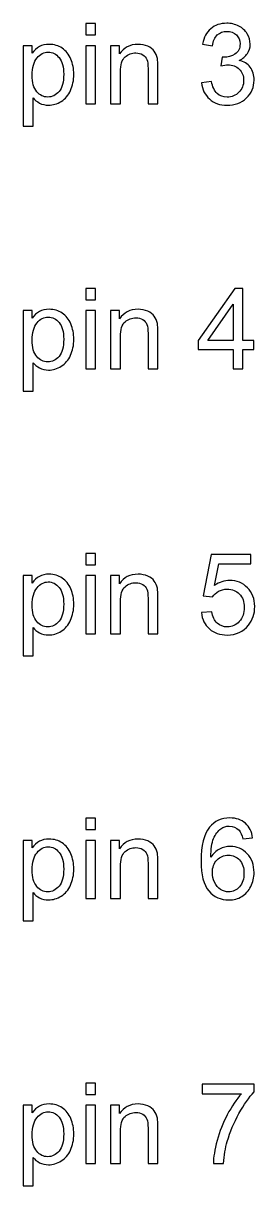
# Model space of a CAD drawing. Header units: centimetres. Extents: x -25.6 to 4.4, y -24.6 to -4.5.
# Drawn here: x -11.696 to -11.26, y -9.197 to -7.003 of the extents above; entities that cross this region are included whole.
import ezdxf

# ---------------------------------------------------------------- set-up
doc = ezdxf.new("R2010")
doc.units = ezdxf.units.CM
doc.header["$MEASUREMENT"] = 0
doc.layers.add('Layer 1', color=7, linetype='Continuous')

msp = doc.modelspace()

# ---------------------------------------------------------------- linework, layer by layer
at = {"layer": 'Layer 1', "color": 250}
for points, knots in [([(-11.57831, -7.02495), (-11.57831, -7.02495), (-11.57831, -7.00354), (-11.57831, -7.00354), (-11.57831, -7.00354), (-11.57831, -7.00354), (-11.55968, -7.00354), (-11.55968, -7.00354), (-11.55968, -7.00354), (-11.55968, -7.00354), (-11.55968, -7.02495), (-11.55968, -7.02495), (-11.55968, -7.02495), (-11.55968, -7.02495), (-11.57831, -7.02495), (-11.57831, -7.02495)], [0, 0, 0, 0, 0.25, 0.25, 0.25, 0.25, 0.5, 0.5, 0.5, 0.5, 0.75, 0.75, 0.75, 0.75, 1, 1, 1, 1]), ([(-11.3599, -7.11505), (-11.3599, -7.11505), (-11.34131, -7.11258), (-11.34131, -7.11258), (-11.34131, -7.11258), (-11.33916, -7.12313), (-11.33552, -7.13072), (-11.33041, -7.13537), (-11.33041, -7.13537), (-11.32526, -7.14003), (-11.31901, -7.14236), (-11.31164, -7.14236), (-11.31164, -7.14236), (-11.30289, -7.14236), (-11.29548, -7.13933), (-11.28945, -7.13326), (-11.28945, -7.13326), (-11.28345, -7.12719), (-11.28042, -7.11968), (-11.28042, -7.11072), (-11.28042, -7.11072), (-11.28042, -7.10218), (-11.2832, -7.09512), (-11.28878, -7.08958), (-11.28878, -7.08958), (-11.29439, -7.08404), (-11.30148, -7.08126), (-11.31009, -7.08126), (-11.31009, -7.08126), (-11.31361, -7.08126), (-11.31799, -7.08196), (-11.32321, -7.08334), (-11.32321, -7.08334), (-11.32321, -7.08334), (-11.32113, -7.06701), (-11.32113, -7.06701), (-11.32113, -7.06701), (-11.31989, -7.06715), (-11.31891, -7.06722), (-11.31813, -7.06722), (-11.31813, -7.06722), (-11.31023, -7.06722), (-11.3031, -7.06514), (-11.29675, -7.06101), (-11.29675, -7.06101), (-11.2904, -7.05688), (-11.28723, -7.0505), (-11.28723, -7.04189), (-11.28723, -7.04189), (-11.28723, -7.03508), (-11.28955, -7.0294), (-11.29418, -7.02495), (-11.29418, -7.02495), (-11.2988, -7.02047), (-11.30476, -7.01822), (-11.31206, -7.01822), (-11.31206, -7.01822), (-11.31929, -7.01822), (-11.32533, -7.02051), (-11.33012, -7.02502), (-11.33012, -7.02502), (-11.33496, -7.02957), (-11.33806, -7.03642), (-11.33944, -7.04552), (-11.33944, -7.04552), (-11.33944, -7.04552), (-11.35803, -7.0422), (-11.35803, -7.0422), (-11.35803, -7.0422), (-11.35577, -7.02972), (-11.35059, -7.02005), (-11.34254, -7.01321), (-11.34254, -7.01321), (-11.33446, -7.00636), (-11.32445, -7.0029), (-11.31245, -7.0029), (-11.31245, -7.0029), (-11.3042, -7.0029), (-11.29658, -7.0047), (-11.28963, -7.00823), (-11.28963, -7.00823), (-11.28268, -7.01179), (-11.27735, -7.01663), (-11.27364, -7.02277), (-11.27364, -7.02277), (-11.26998, -7.0289), (-11.26811, -7.0354), (-11.26811, -7.04231), (-11.26811, -7.04231), (-11.26811, -7.04884), (-11.26987, -7.0548), (-11.2734, -7.0602), (-11.2734, -7.0602), (-11.27693, -7.06556), (-11.28211, -7.06983), (-11.28899, -7.073), (-11.28899, -7.073), (-11.28003, -7.07505), (-11.27308, -7.07935), (-11.26811, -7.08588), (-11.26811, -7.08588), (-11.26317, -7.09237), (-11.2607, -7.10052), (-11.2607, -7.11029), (-11.2607, -7.11029), (-11.2607, -7.12352), (-11.2655, -7.13474), (-11.27516, -7.14395), (-11.27516, -7.14395), (-11.28479, -7.15315), (-11.297, -7.15774), (-11.31174, -7.15774), (-11.31174, -7.15774), (-11.32504, -7.15774), (-11.33609, -7.15379), (-11.34487, -7.14585), (-11.34487, -7.14585), (-11.35366, -7.13795), (-11.35867, -7.12768), (-11.3599, -7.11505)], [0, 0, 0, 0, 0.0333333, 0.0333333, 0.0333333, 0.0333333, 0.0666667, 0.0666667, 0.0666667, 0.0666667, 0.1, 0.1, 0.1, 0.1, 0.1333333, 0.1333333, 0.1333333, 0.1333333, 0.1666667, 0.1666667, 0.1666667, 0.1666667, 0.2, 0.2, 0.2, 0.2, 0.2333333, 0.2333333, 0.2333333, 0.2333333, 0.2666667, 0.2666667, 0.2666667, 0.2666667, 0.3, 0.3, 0.3, 0.3, 0.3333333, 0.3333333, 0.3333333, 0.3333333, 0.3666667, 0.3666667, 0.3666667, 0.3666667, 0.4, 0.4, 0.4, 0.4, 0.4333333, 0.4333333, 0.4333333, 0.4333333, 0.4666667, 0.4666667, 0.4666667, 0.4666667, 0.5, 0.5, 0.5, 0.5, 0.5333333, 0.5333333, 0.5333333, 0.5333333, 0.5666667, 0.5666667, 0.5666667, 0.5666667, 0.6, 0.6, 0.6, 0.6, 0.6333333, 0.6333333, 0.6333333, 0.6333333, 0.6666667, 0.6666667, 0.6666667, 0.6666667, 0.7, 0.7, 0.7, 0.7, 0.7333333, 0.7333333, 0.7333333, 0.7333333, 0.7666667, 0.7666667, 0.7666667, 0.7666667, 0.8, 0.8, 0.8, 0.8, 0.8333333, 0.8333333, 0.8333333, 0.8333333, 0.8666667, 0.8666667, 0.8666667, 0.8666667, 0.9, 0.9, 0.9, 0.9, 0.9333333, 0.9333333, 0.9333333, 0.9333333, 0.9666667, 0.9666667, 0.9666667, 0.9666667, 1, 1, 1, 1]), ([(-11.6961, -7.19711), (-11.6961, -7.19711), (-11.6961, -7.04531), (-11.6961, -7.04531), (-11.6961, -7.04531), (-11.6961, -7.04531), (-11.67917, -7.04531), (-11.67917, -7.04531), (-11.67917, -7.04531), (-11.67917, -7.04531), (-11.67917, -7.05956), (-11.67917, -7.05956), (-11.67917, -7.05956), (-11.67518, -7.05399), (-11.67066, -7.04979), (-11.66562, -7.047), (-11.66562, -7.047), (-11.66061, -7.04422), (-11.65451, -7.0428), (-11.64735, -7.0428), (-11.64735, -7.0428), (-11.63796, -7.0428), (-11.62971, -7.04524), (-11.62254, -7.05004), (-11.62254, -7.05004), (-11.61535, -7.05487), (-11.60995, -7.06168), (-11.60632, -7.07046), (-11.60632, -7.07046), (-11.60265, -7.07925), (-11.60081, -7.08888), (-11.60081, -7.09936), (-11.60081, -7.09936), (-11.60081, -7.11057), (-11.60282, -7.1207), (-11.60688, -7.12969), (-11.60688, -7.12969), (-11.6109, -7.13869), (-11.61676, -7.14557), (-11.62445, -7.15037), (-11.62445, -7.15037), (-11.63214, -7.15513), (-11.64022, -7.15753), (-11.64869, -7.15753), (-11.64869, -7.15753), (-11.65489, -7.15753), (-11.66043, -7.15622), (-11.66537, -7.15361), (-11.66537, -7.15361), (-11.67031, -7.151), (-11.67433, -7.14769), (-11.67751, -7.1437), (-11.67751, -7.1437), (-11.67751, -7.1437), (-11.67751, -7.19711), (-11.67751, -7.19711), (-11.67751, -7.19711), (-11.67751, -7.19711), (-11.6961, -7.19711), (-11.6961, -7.19711)], [0, 0, 0, 0, 0.0666667, 0.0666667, 0.0666667, 0.0666667, 0.1333333, 0.1333333, 0.1333333, 0.1333333, 0.2, 0.2, 0.2, 0.2, 0.2666667, 0.2666667, 0.2666667, 0.2666667, 0.3333333, 0.3333333, 0.3333333, 0.3333333, 0.4, 0.4, 0.4, 0.4, 0.4666667, 0.4666667, 0.4666667, 0.4666667, 0.5333333, 0.5333333, 0.5333333, 0.5333333, 0.6, 0.6, 0.6, 0.6, 0.6666667, 0.6666667, 0.6666667, 0.6666667, 0.7333333, 0.7333333, 0.7333333, 0.7333333, 0.8, 0.8, 0.8, 0.8, 0.8666667, 0.8666667, 0.8666667, 0.8666667, 0.9333333, 0.9333333, 0.9333333, 0.9333333, 1, 1, 1, 1]), ([(-11.53135, -7.15506), (-11.53135, -7.15506), (-11.53135, -7.04531), (-11.53135, -7.04531), (-11.53135, -7.04531), (-11.53135, -7.04531), (-11.51463, -7.04531), (-11.51463, -7.04531), (-11.51463, -7.04531), (-11.51463, -7.04531), (-11.51463, -7.0609), (-11.51463, -7.0609), (-11.51463, -7.0609), (-11.50655, -7.04884), (-11.49491, -7.0428), (-11.4797, -7.0428), (-11.4797, -7.0428), (-11.47307, -7.0428), (-11.467, -7.044), (-11.46146, -7.04637), (-11.46146, -7.04637), (-11.45589, -7.04877), (-11.45176, -7.05187), (-11.44901, -7.05575), (-11.44901, -7.05575), (-11.44622, -7.0596), (-11.44432, -7.06418), (-11.44319, -7.06947), (-11.44319, -7.06947), (-11.44252, -7.07293), (-11.44217, -7.07896), (-11.44217, -7.08757), (-11.44217, -7.08757), (-11.44217, -7.08757), (-11.44217, -7.15506), (-11.44217, -7.15506), (-11.44217, -7.15506), (-11.44217, -7.15506), (-11.46079, -7.15506), (-11.46079, -7.15506), (-11.46079, -7.15506), (-11.46079, -7.15506), (-11.46079, -7.08828), (-11.46079, -7.08828), (-11.46079, -7.08828), (-11.46079, -7.08073), (-11.4615, -7.07505), (-11.46295, -7.07127), (-11.46295, -7.07127), (-11.46439, -7.06753), (-11.46697, -7.06454), (-11.47064, -7.06231), (-11.47064, -7.06231), (-11.47434, -7.06006), (-11.47864, -7.05893), (-11.48362, -7.05893), (-11.48362, -7.05893), (-11.49156, -7.05893), (-11.49836, -7.06147), (-11.50415, -7.06648), (-11.50415, -7.06648), (-11.5099, -7.07152), (-11.51276, -7.08105), (-11.51276, -7.09512), (-11.51276, -7.09512), (-11.51276, -7.09512), (-11.51276, -7.15506), (-11.51276, -7.15506), (-11.51276, -7.15506), (-11.51276, -7.15506), (-11.53135, -7.15506), (-11.53135, -7.15506)], [0, 0, 0, 0, 0.0555556, 0.0555556, 0.0555556, 0.0555556, 0.1111111, 0.1111111, 0.1111111, 0.1111111, 0.1666667, 0.1666667, 0.1666667, 0.1666667, 0.2222222, 0.2222222, 0.2222222, 0.2222222, 0.2777778, 0.2777778, 0.2777778, 0.2777778, 0.3333333, 0.3333333, 0.3333333, 0.3333333, 0.3888889, 0.3888889, 0.3888889, 0.3888889, 0.4444444, 0.4444444, 0.4444444, 0.4444444, 0.5, 0.5, 0.5, 0.5, 0.5555556, 0.5555556, 0.5555556, 0.5555556, 0.6111111, 0.6111111, 0.6111111, 0.6111111, 0.6666667, 0.6666667, 0.6666667, 0.6666667, 0.7222222, 0.7222222, 0.7222222, 0.7222222, 0.7777778, 0.7777778, 0.7777778, 0.7777778, 0.8333333, 0.8333333, 0.8333333, 0.8333333, 0.8888889, 0.8888889, 0.8888889, 0.8888889, 0.9444444, 0.9444444, 0.9444444, 0.9444444, 1, 1, 1, 1]), ([(-11.67927, -7.1008), (-11.67927, -7.11491), (-11.67641, -7.12536), (-11.6707, -7.13213), (-11.6707, -7.13213), (-11.66498, -7.13887), (-11.65803, -7.14225), (-11.64992, -7.14225), (-11.64992, -7.14225), (-11.64167, -7.14225), (-11.63457, -7.13876), (-11.62868, -7.13174), (-11.62868, -7.13174), (-11.62279, -7.12476), (-11.61983, -7.11393), (-11.61983, -7.09925), (-11.61983, -7.09925), (-11.61983, -7.08524), (-11.62272, -7.0748), (-11.62847, -7.06782), (-11.62847, -7.06782), (-11.63422, -7.06087), (-11.6411, -7.05737), (-11.64907, -7.05737), (-11.64907, -7.05737), (-11.65701, -7.05737), (-11.66403, -7.06108), (-11.67013, -7.06849), (-11.67013, -7.06849), (-11.67624, -7.0759), (-11.67927, -7.08669), (-11.67927, -7.1008)], [0, 0, 0, 0, 0.125, 0.125, 0.125, 0.125, 0.25, 0.25, 0.25, 0.25, 0.375, 0.375, 0.375, 0.375, 0.5, 0.5, 0.5, 0.5, 0.625, 0.625, 0.625, 0.625, 0.75, 0.75, 0.75, 0.75, 0.875, 0.875, 0.875, 0.875, 1, 1, 1, 1]), ([(-11.57831, -7.15506), (-11.57831, -7.15506), (-11.57831, -7.04531), (-11.57831, -7.04531), (-11.57831, -7.04531), (-11.57831, -7.04531), (-11.55968, -7.04531), (-11.55968, -7.04531), (-11.55968, -7.04531), (-11.55968, -7.04531), (-11.55968, -7.15506), (-11.55968, -7.15506), (-11.55968, -7.15506), (-11.55968, -7.15506), (-11.57831, -7.15506), (-11.57831, -7.15506)], [0, 0, 0, 0, 0.25, 0.25, 0.25, 0.25, 0.5, 0.5, 0.5, 0.5, 0.75, 0.75, 0.75, 0.75, 1, 1, 1, 1]), ([(-11.57831, -7.52495), (-11.57831, -7.52495), (-11.57831, -7.50354), (-11.57831, -7.50354), (-11.57831, -7.50354), (-11.57831, -7.50354), (-11.55968, -7.50354), (-11.55968, -7.50354), (-11.55968, -7.50354), (-11.55968, -7.50354), (-11.55968, -7.52495), (-11.55968, -7.52495), (-11.55968, -7.52495), (-11.55968, -7.52495), (-11.57831, -7.52495), (-11.57831, -7.52495)], [0, 0, 0, 0, 0.25, 0.25, 0.25, 0.25, 0.5, 0.5, 0.5, 0.5, 0.75, 0.75, 0.75, 0.75, 1, 1, 1, 1]), ([(-11.30039, -7.65506), (-11.30039, -7.65506), (-11.30039, -7.61879), (-11.30039, -7.61879), (-11.30039, -7.61879), (-11.30039, -7.61879), (-11.36611, -7.61879), (-11.36611, -7.61879), (-11.36611, -7.61879), (-11.36611, -7.61879), (-11.36611, -7.60172), (-11.36611, -7.60172), (-11.36611, -7.60172), (-11.36611, -7.60172), (-11.29696, -7.50354), (-11.29696, -7.50354), (-11.29696, -7.50354), (-11.29696, -7.50354), (-11.28176, -7.50354), (-11.28176, -7.50354), (-11.28176, -7.50354), (-11.28176, -7.50354), (-11.28176, -7.60172), (-11.28176, -7.60172), (-11.28176, -7.60172), (-11.28176, -7.60172), (-11.2613, -7.60172), (-11.2613, -7.60172), (-11.2613, -7.60172), (-11.2613, -7.60172), (-11.2613, -7.61879), (-11.2613, -7.61879), (-11.2613, -7.61879), (-11.2613, -7.61879), (-11.28176, -7.61879), (-11.28176, -7.61879), (-11.28176, -7.61879), (-11.28176, -7.61879), (-11.28176, -7.65506), (-11.28176, -7.65506), (-11.28176, -7.65506), (-11.28176, -7.65506), (-11.30039, -7.65506), (-11.30039, -7.65506)], [0, 0, 0, 0, 0.0909091, 0.0909091, 0.0909091, 0.0909091, 0.1818182, 0.1818182, 0.1818182, 0.1818182, 0.2727273, 0.2727273, 0.2727273, 0.2727273, 0.3636364, 0.3636364, 0.3636364, 0.3636364, 0.4545455, 0.4545455, 0.4545455, 0.4545455, 0.5454545, 0.5454545, 0.5454545, 0.5454545, 0.6363636, 0.6363636, 0.6363636, 0.6363636, 0.7272727, 0.7272727, 0.7272727, 0.7272727, 0.8181818, 0.8181818, 0.8181818, 0.8181818, 0.9090909, 0.9090909, 0.9090909, 0.9090909, 1, 1, 1, 1]), ([(-11.6961, -7.69711), (-11.6961, -7.69711), (-11.6961, -7.54531), (-11.6961, -7.54531), (-11.6961, -7.54531), (-11.6961, -7.54531), (-11.67917, -7.54531), (-11.67917, -7.54531), (-11.67917, -7.54531), (-11.67917, -7.54531), (-11.67917, -7.55956), (-11.67917, -7.55956), (-11.67917, -7.55956), (-11.67518, -7.55399), (-11.67066, -7.54979), (-11.66562, -7.547), (-11.66562, -7.547), (-11.66061, -7.54422), (-11.65451, -7.5428), (-11.64735, -7.5428), (-11.64735, -7.5428), (-11.63796, -7.5428), (-11.62971, -7.54524), (-11.62254, -7.55004), (-11.62254, -7.55004), (-11.61535, -7.55487), (-11.60995, -7.56168), (-11.60632, -7.57046), (-11.60632, -7.57046), (-11.60265, -7.57925), (-11.60081, -7.58888), (-11.60081, -7.59936), (-11.60081, -7.59936), (-11.60081, -7.61057), (-11.60282, -7.6207), (-11.60688, -7.62969), (-11.60688, -7.62969), (-11.6109, -7.63869), (-11.61676, -7.64557), (-11.62445, -7.65037), (-11.62445, -7.65037), (-11.63214, -7.65513), (-11.64022, -7.65753), (-11.64869, -7.65753), (-11.64869, -7.65753), (-11.65489, -7.65753), (-11.66043, -7.65622), (-11.66537, -7.65361), (-11.66537, -7.65361), (-11.67031, -7.651), (-11.67433, -7.64769), (-11.67751, -7.6437), (-11.67751, -7.6437), (-11.67751, -7.6437), (-11.67751, -7.69711), (-11.67751, -7.69711), (-11.67751, -7.69711), (-11.67751, -7.69711), (-11.6961, -7.69711), (-11.6961, -7.69711)], [0, 0, 0, 0, 0.0666667, 0.0666667, 0.0666667, 0.0666667, 0.1333333, 0.1333333, 0.1333333, 0.1333333, 0.2, 0.2, 0.2, 0.2, 0.2666667, 0.2666667, 0.2666667, 0.2666667, 0.3333333, 0.3333333, 0.3333333, 0.3333333, 0.4, 0.4, 0.4, 0.4, 0.4666667, 0.4666667, 0.4666667, 0.4666667, 0.5333333, 0.5333333, 0.5333333, 0.5333333, 0.6, 0.6, 0.6, 0.6, 0.6666667, 0.6666667, 0.6666667, 0.6666667, 0.7333333, 0.7333333, 0.7333333, 0.7333333, 0.8, 0.8, 0.8, 0.8, 0.8666667, 0.8666667, 0.8666667, 0.8666667, 0.9333333, 0.9333333, 0.9333333, 0.9333333, 1, 1, 1, 1]), ([(-11.57831, -7.65506), (-11.57831, -7.65506), (-11.57831, -7.54531), (-11.57831, -7.54531), (-11.57831, -7.54531), (-11.57831, -7.54531), (-11.55968, -7.54531), (-11.55968, -7.54531), (-11.55968, -7.54531), (-11.55968, -7.54531), (-11.55968, -7.65506), (-11.55968, -7.65506), (-11.55968, -7.65506), (-11.55968, -7.65506), (-11.57831, -7.65506), (-11.57831, -7.65506)], [0, 0, 0, 0, 0.25, 0.25, 0.25, 0.25, 0.5, 0.5, 0.5, 0.5, 0.75, 0.75, 0.75, 0.75, 1, 1, 1, 1]), ([(-11.53135, -7.65506), (-11.53135, -7.65506), (-11.53135, -7.54531), (-11.53135, -7.54531), (-11.53135, -7.54531), (-11.53135, -7.54531), (-11.51463, -7.54531), (-11.51463, -7.54531), (-11.51463, -7.54531), (-11.51463, -7.54531), (-11.51463, -7.5609), (-11.51463, -7.5609), (-11.51463, -7.5609), (-11.50655, -7.54884), (-11.49491, -7.5428), (-11.4797, -7.5428), (-11.4797, -7.5428), (-11.47307, -7.5428), (-11.467, -7.544), (-11.46146, -7.54637), (-11.46146, -7.54637), (-11.45589, -7.54877), (-11.45176, -7.55187), (-11.44901, -7.55575), (-11.44901, -7.55575), (-11.44622, -7.5596), (-11.44432, -7.56418), (-11.44319, -7.56947), (-11.44319, -7.56947), (-11.44252, -7.57293), (-11.44217, -7.57896), (-11.44217, -7.58757), (-11.44217, -7.58757), (-11.44217, -7.58757), (-11.44217, -7.65506), (-11.44217, -7.65506), (-11.44217, -7.65506), (-11.44217, -7.65506), (-11.46079, -7.65506), (-11.46079, -7.65506), (-11.46079, -7.65506), (-11.46079, -7.65506), (-11.46079, -7.58828), (-11.46079, -7.58828), (-11.46079, -7.58828), (-11.46079, -7.58073), (-11.4615, -7.57505), (-11.46295, -7.57127), (-11.46295, -7.57127), (-11.46439, -7.56753), (-11.46697, -7.56454), (-11.47064, -7.56231), (-11.47064, -7.56231), (-11.47434, -7.56006), (-11.47864, -7.55893), (-11.48362, -7.55893), (-11.48362, -7.55893), (-11.49156, -7.55893), (-11.49836, -7.56147), (-11.50415, -7.56648), (-11.50415, -7.56648), (-11.5099, -7.57152), (-11.51276, -7.58105), (-11.51276, -7.59512), (-11.51276, -7.59512), (-11.51276, -7.59512), (-11.51276, -7.65506), (-11.51276, -7.65506), (-11.51276, -7.65506), (-11.51276, -7.65506), (-11.53135, -7.65506), (-11.53135, -7.65506)], [0, 0, 0, 0, 0.0555556, 0.0555556, 0.0555556, 0.0555556, 0.1111111, 0.1111111, 0.1111111, 0.1111111, 0.1666667, 0.1666667, 0.1666667, 0.1666667, 0.2222222, 0.2222222, 0.2222222, 0.2222222, 0.2777778, 0.2777778, 0.2777778, 0.2777778, 0.3333333, 0.3333333, 0.3333333, 0.3333333, 0.3888889, 0.3888889, 0.3888889, 0.3888889, 0.4444444, 0.4444444, 0.4444444, 0.4444444, 0.5, 0.5, 0.5, 0.5, 0.5555556, 0.5555556, 0.5555556, 0.5555556, 0.6111111, 0.6111111, 0.6111111, 0.6111111, 0.6666667, 0.6666667, 0.6666667, 0.6666667, 0.7222222, 0.7222222, 0.7222222, 0.7222222, 0.7777778, 0.7777778, 0.7777778, 0.7777778, 0.8333333, 0.8333333, 0.8333333, 0.8333333, 0.8888889, 0.8888889, 0.8888889, 0.8888889, 0.9444444, 0.9444444, 0.9444444, 0.9444444, 1, 1, 1, 1]), ([(-11.30039, -7.60172), (-11.30039, -7.60172), (-11.30039, -7.53342), (-11.30039, -7.53342), (-11.30039, -7.53342), (-11.30039, -7.53342), (-11.3478, -7.60172), (-11.3478, -7.60172), (-11.3478, -7.60172), (-11.3478, -7.60172), (-11.30039, -7.60172), (-11.30039, -7.60172)], [0, 0, 0, 0, 0.3333333, 0.3333333, 0.3333333, 0.3333333, 0.6666667, 0.6666667, 0.6666667, 0.6666667, 1, 1, 1, 1]), ([(-11.67927, -7.6008), (-11.67927, -7.61491), (-11.67641, -7.62536), (-11.6707, -7.63213), (-11.6707, -7.63213), (-11.66498, -7.63887), (-11.65803, -7.64225), (-11.64992, -7.64225), (-11.64992, -7.64225), (-11.64167, -7.64225), (-11.63457, -7.63876), (-11.62868, -7.63174), (-11.62868, -7.63174), (-11.62279, -7.62476), (-11.61983, -7.61393), (-11.61983, -7.59925), (-11.61983, -7.59925), (-11.61983, -7.58524), (-11.62272, -7.5748), (-11.62847, -7.56782), (-11.62847, -7.56782), (-11.63422, -7.56087), (-11.6411, -7.55737), (-11.64907, -7.55737), (-11.64907, -7.55737), (-11.65701, -7.55737), (-11.66403, -7.56108), (-11.67013, -7.56849), (-11.67013, -7.56849), (-11.67624, -7.5759), (-11.67927, -7.58669), (-11.67927, -7.6008)], [0, 0, 0, 0, 0.125, 0.125, 0.125, 0.125, 0.25, 0.25, 0.25, 0.25, 0.375, 0.375, 0.375, 0.375, 0.5, 0.5, 0.5, 0.5, 0.625, 0.625, 0.625, 0.625, 0.75, 0.75, 0.75, 0.75, 0.875, 0.875, 0.875, 0.875, 1, 1, 1, 1]), ([(-11.57831, -8.02495), (-11.57831, -8.02495), (-11.57831, -8.00354), (-11.57831, -8.00354), (-11.57831, -8.00354), (-11.57831, -8.00354), (-11.55968, -8.00354), (-11.55968, -8.00354), (-11.55968, -8.00354), (-11.55968, -8.00354), (-11.55968, -8.02495), (-11.55968, -8.02495), (-11.55968, -8.02495), (-11.55968, -8.02495), (-11.57831, -8.02495), (-11.57831, -8.02495)], [0, 0, 0, 0, 0.25, 0.25, 0.25, 0.25, 0.5, 0.5, 0.5, 0.5, 0.75, 0.75, 0.75, 0.75, 1, 1, 1, 1]), ([(-11.36001, -8.11537), (-11.36001, -8.11537), (-11.34046, -8.11371), (-11.34046, -8.11371), (-11.34046, -8.11371), (-11.33902, -8.12324), (-11.33566, -8.13037), (-11.33041, -8.13516), (-11.33041, -8.13516), (-11.32512, -8.13996), (-11.31877, -8.14236), (-11.31132, -8.14236), (-11.31132, -8.14236), (-11.30236, -8.14236), (-11.29478, -8.13897), (-11.2886, -8.13223), (-11.2886, -8.13223), (-11.28239, -8.12546), (-11.27929, -8.1165), (-11.27929, -8.10535), (-11.27929, -8.10535), (-11.27929, -8.09473), (-11.28225, -8.08637), (-11.28821, -8.08023), (-11.28821, -8.08023), (-11.29418, -8.0741), (-11.30197, -8.07103), (-11.31164, -8.07103), (-11.31164, -8.07103), (-11.31764, -8.07103), (-11.32303, -8.0724), (-11.32787, -8.07512), (-11.32787, -8.07512), (-11.3327, -8.07784), (-11.33648, -8.08136), (-11.33923, -8.0857), (-11.33923, -8.0857), (-11.33923, -8.0857), (-11.35669, -8.08344), (-11.35669, -8.08344), (-11.35669, -8.08344), (-11.35669, -8.08344), (-11.34201, -8.00562), (-11.34201, -8.00562), (-11.34201, -8.00562), (-11.34201, -8.00562), (-11.26666, -8.00562), (-11.26666, -8.00562), (-11.26666, -8.00562), (-11.26666, -8.00562), (-11.26666, -8.0234), (-11.26666, -8.0234), (-11.26666, -8.0234), (-11.26666, -8.0234), (-11.32713, -8.0234), (-11.32713, -8.0234), (-11.32713, -8.0234), (-11.32713, -8.0234), (-11.33531, -8.06411), (-11.33531, -8.06411), (-11.33531, -8.06411), (-11.32621, -8.05776), (-11.31665, -8.05459), (-11.30666, -8.05459), (-11.30666, -8.05459), (-11.29344, -8.05459), (-11.28229, -8.05917), (-11.27319, -8.06835), (-11.27319, -8.06835), (-11.26408, -8.07752), (-11.25953, -8.0893), (-11.25953, -8.10369), (-11.25953, -8.10369), (-11.25953, -8.11742), (-11.26355, -8.12927), (-11.27153, -8.13926), (-11.27153, -8.13926), (-11.28126, -8.1515), (-11.29453, -8.15764), (-11.31132, -8.15764), (-11.31132, -8.15764), (-11.32512, -8.15764), (-11.33637, -8.15379), (-11.34508, -8.14606), (-11.34508, -8.14606), (-11.3538, -8.13834), (-11.35877, -8.12811), (-11.36001, -8.11537)], [0, 0, 0, 0, 0.0454545, 0.0454545, 0.0454545, 0.0454545, 0.0909091, 0.0909091, 0.0909091, 0.0909091, 0.1363636, 0.1363636, 0.1363636, 0.1363636, 0.1818182, 0.1818182, 0.1818182, 0.1818182, 0.2272727, 0.2272727, 0.2272727, 0.2272727, 0.2727273, 0.2727273, 0.2727273, 0.2727273, 0.3181818, 0.3181818, 0.3181818, 0.3181818, 0.3636364, 0.3636364, 0.3636364, 0.3636364, 0.4090909, 0.4090909, 0.4090909, 0.4090909, 0.4545455, 0.4545455, 0.4545455, 0.4545455, 0.5, 0.5, 0.5, 0.5, 0.5454545, 0.5454545, 0.5454545, 0.5454545, 0.5909091, 0.5909091, 0.5909091, 0.5909091, 0.6363636, 0.6363636, 0.6363636, 0.6363636, 0.6818182, 0.6818182, 0.6818182, 0.6818182, 0.7272727, 0.7272727, 0.7272727, 0.7272727, 0.7727273, 0.7727273, 0.7727273, 0.7727273, 0.8181818, 0.8181818, 0.8181818, 0.8181818, 0.8636364, 0.8636364, 0.8636364, 0.8636364, 0.9090909, 0.9090909, 0.9090909, 0.9090909, 0.9545455, 0.9545455, 0.9545455, 0.9545455, 1, 1, 1, 1]), ([(-11.6961, -8.19711), (-11.6961, -8.19711), (-11.6961, -8.04531), (-11.6961, -8.04531), (-11.6961, -8.04531), (-11.6961, -8.04531), (-11.67917, -8.04531), (-11.67917, -8.04531), (-11.67917, -8.04531), (-11.67917, -8.04531), (-11.67917, -8.05956), (-11.67917, -8.05956), (-11.67917, -8.05956), (-11.67518, -8.05399), (-11.67066, -8.04979), (-11.66562, -8.047), (-11.66562, -8.047), (-11.66061, -8.04422), (-11.65451, -8.0428), (-11.64735, -8.0428), (-11.64735, -8.0428), (-11.63796, -8.0428), (-11.62971, -8.04524), (-11.62254, -8.05004), (-11.62254, -8.05004), (-11.61535, -8.05487), (-11.60995, -8.06168), (-11.60632, -8.07046), (-11.60632, -8.07046), (-11.60265, -8.07925), (-11.60081, -8.08888), (-11.60081, -8.09936), (-11.60081, -8.09936), (-11.60081, -8.11057), (-11.60282, -8.1207), (-11.60688, -8.12969), (-11.60688, -8.12969), (-11.6109, -8.13869), (-11.61676, -8.14557), (-11.62445, -8.15037), (-11.62445, -8.15037), (-11.63214, -8.15513), (-11.64022, -8.15753), (-11.64869, -8.15753), (-11.64869, -8.15753), (-11.65489, -8.15753), (-11.66043, -8.15622), (-11.66537, -8.15361), (-11.66537, -8.15361), (-11.67031, -8.151), (-11.67433, -8.14769), (-11.67751, -8.1437), (-11.67751, -8.1437), (-11.67751, -8.1437), (-11.67751, -8.19711), (-11.67751, -8.19711), (-11.67751, -8.19711), (-11.67751, -8.19711), (-11.6961, -8.19711), (-11.6961, -8.19711)], [0, 0, 0, 0, 0.0666667, 0.0666667, 0.0666667, 0.0666667, 0.1333333, 0.1333333, 0.1333333, 0.1333333, 0.2, 0.2, 0.2, 0.2, 0.2666667, 0.2666667, 0.2666667, 0.2666667, 0.3333333, 0.3333333, 0.3333333, 0.3333333, 0.4, 0.4, 0.4, 0.4, 0.4666667, 0.4666667, 0.4666667, 0.4666667, 0.5333333, 0.5333333, 0.5333333, 0.5333333, 0.6, 0.6, 0.6, 0.6, 0.6666667, 0.6666667, 0.6666667, 0.6666667, 0.7333333, 0.7333333, 0.7333333, 0.7333333, 0.8, 0.8, 0.8, 0.8, 0.8666667, 0.8666667, 0.8666667, 0.8666667, 0.9333333, 0.9333333, 0.9333333, 0.9333333, 1, 1, 1, 1]), ([(-11.57831, -8.15506), (-11.57831, -8.15506), (-11.57831, -8.04531), (-11.57831, -8.04531), (-11.57831, -8.04531), (-11.57831, -8.04531), (-11.55968, -8.04531), (-11.55968, -8.04531), (-11.55968, -8.04531), (-11.55968, -8.04531), (-11.55968, -8.15506), (-11.55968, -8.15506), (-11.55968, -8.15506), (-11.55968, -8.15506), (-11.57831, -8.15506), (-11.57831, -8.15506)], [0, 0, 0, 0, 0.25, 0.25, 0.25, 0.25, 0.5, 0.5, 0.5, 0.5, 0.75, 0.75, 0.75, 0.75, 1, 1, 1, 1]), ([(-11.53135, -8.15506), (-11.53135, -8.15506), (-11.53135, -8.04531), (-11.53135, -8.04531), (-11.53135, -8.04531), (-11.53135, -8.04531), (-11.51463, -8.04531), (-11.51463, -8.04531), (-11.51463, -8.04531), (-11.51463, -8.04531), (-11.51463, -8.0609), (-11.51463, -8.0609), (-11.51463, -8.0609), (-11.50655, -8.04884), (-11.49491, -8.0428), (-11.4797, -8.0428), (-11.4797, -8.0428), (-11.47307, -8.0428), (-11.467, -8.044), (-11.46146, -8.04637), (-11.46146, -8.04637), (-11.45589, -8.04877), (-11.45176, -8.05187), (-11.44901, -8.05575), (-11.44901, -8.05575), (-11.44622, -8.0596), (-11.44432, -8.06418), (-11.44319, -8.06947), (-11.44319, -8.06947), (-11.44252, -8.07293), (-11.44217, -8.07896), (-11.44217, -8.08757), (-11.44217, -8.08757), (-11.44217, -8.08757), (-11.44217, -8.15506), (-11.44217, -8.15506), (-11.44217, -8.15506), (-11.44217, -8.15506), (-11.46079, -8.15506), (-11.46079, -8.15506), (-11.46079, -8.15506), (-11.46079, -8.15506), (-11.46079, -8.08828), (-11.46079, -8.08828), (-11.46079, -8.08828), (-11.46079, -8.08073), (-11.4615, -8.07505), (-11.46295, -8.07127), (-11.46295, -8.07127), (-11.46439, -8.06753), (-11.46697, -8.06454), (-11.47064, -8.06231), (-11.47064, -8.06231), (-11.47434, -8.06006), (-11.47864, -8.05893), (-11.48362, -8.05893), (-11.48362, -8.05893), (-11.49156, -8.05893), (-11.49836, -8.06147), (-11.50415, -8.06648), (-11.50415, -8.06648), (-11.5099, -8.07152), (-11.51276, -8.08105), (-11.51276, -8.09512), (-11.51276, -8.09512), (-11.51276, -8.09512), (-11.51276, -8.15506), (-11.51276, -8.15506), (-11.51276, -8.15506), (-11.51276, -8.15506), (-11.53135, -8.15506), (-11.53135, -8.15506)], [0, 0, 0, 0, 0.0555556, 0.0555556, 0.0555556, 0.0555556, 0.1111111, 0.1111111, 0.1111111, 0.1111111, 0.1666667, 0.1666667, 0.1666667, 0.1666667, 0.2222222, 0.2222222, 0.2222222, 0.2222222, 0.2777778, 0.2777778, 0.2777778, 0.2777778, 0.3333333, 0.3333333, 0.3333333, 0.3333333, 0.3888889, 0.3888889, 0.3888889, 0.3888889, 0.4444444, 0.4444444, 0.4444444, 0.4444444, 0.5, 0.5, 0.5, 0.5, 0.5555556, 0.5555556, 0.5555556, 0.5555556, 0.6111111, 0.6111111, 0.6111111, 0.6111111, 0.6666667, 0.6666667, 0.6666667, 0.6666667, 0.7222222, 0.7222222, 0.7222222, 0.7222222, 0.7777778, 0.7777778, 0.7777778, 0.7777778, 0.8333333, 0.8333333, 0.8333333, 0.8333333, 0.8888889, 0.8888889, 0.8888889, 0.8888889, 0.9444444, 0.9444444, 0.9444444, 0.9444444, 1, 1, 1, 1]), ([(-11.67927, -8.1008), (-11.67927, -8.11491), (-11.67641, -8.12536), (-11.6707, -8.13213), (-11.6707, -8.13213), (-11.66498, -8.13887), (-11.65803, -8.14225), (-11.64992, -8.14225), (-11.64992, -8.14225), (-11.64167, -8.14225), (-11.63457, -8.13876), (-11.62868, -8.13174), (-11.62868, -8.13174), (-11.62279, -8.12476), (-11.61983, -8.11393), (-11.61983, -8.09925), (-11.61983, -8.09925), (-11.61983, -8.08524), (-11.62272, -8.0748), (-11.62847, -8.06782), (-11.62847, -8.06782), (-11.63422, -8.06087), (-11.6411, -8.05737), (-11.64907, -8.05737), (-11.64907, -8.05737), (-11.65701, -8.05737), (-11.66403, -8.06108), (-11.67013, -8.06849), (-11.67013, -8.06849), (-11.67624, -8.0759), (-11.67927, -8.08669), (-11.67927, -8.1008)], [0, 0, 0, 0, 0.125, 0.125, 0.125, 0.125, 0.25, 0.25, 0.25, 0.25, 0.375, 0.375, 0.375, 0.375, 0.5, 0.5, 0.5, 0.5, 0.625, 0.625, 0.625, 0.625, 0.75, 0.75, 0.75, 0.75, 0.875, 0.875, 0.875, 0.875, 1, 1, 1, 1]), ([(-11.57831, -8.52495), (-11.57831, -8.52495), (-11.57831, -8.50354), (-11.57831, -8.50354), (-11.57831, -8.50354), (-11.57831, -8.50354), (-11.55968, -8.50354), (-11.55968, -8.50354), (-11.55968, -8.50354), (-11.55968, -8.50354), (-11.55968, -8.52495), (-11.55968, -8.52495), (-11.55968, -8.52495), (-11.55968, -8.52495), (-11.57831, -8.52495), (-11.57831, -8.52495)], [0, 0, 0, 0, 0.25, 0.25, 0.25, 0.25, 0.5, 0.5, 0.5, 0.5, 0.75, 0.75, 0.75, 0.75, 1, 1, 1, 1]), ([(-11.26348, -8.54065), (-11.26348, -8.54065), (-11.28197, -8.5421), (-11.28197, -8.5421), (-11.28197, -8.5421), (-11.28363, -8.5348), (-11.28596, -8.52947), (-11.28899, -8.52619), (-11.28899, -8.52619), (-11.29404, -8.52086), (-11.30024, -8.51822), (-11.30762, -8.51822), (-11.30762, -8.51822), (-11.31354, -8.51822), (-11.31873, -8.51987), (-11.32321, -8.52319), (-11.32321, -8.52319), (-11.32907, -8.52746), (-11.33369, -8.5337), (-11.33707, -8.54189), (-11.33707, -8.54189), (-11.34043, -8.55007), (-11.34219, -8.56175), (-11.34233, -8.57692), (-11.34233, -8.57692), (-11.33785, -8.57011), (-11.33238, -8.56503), (-11.32589, -8.56171), (-11.32589, -8.56171), (-11.31944, -8.55843), (-11.31263, -8.55677), (-11.30554, -8.55677), (-11.30554, -8.55677), (-11.29312, -8.55677), (-11.28257, -8.56133), (-11.27386, -8.57046), (-11.27386, -8.57046), (-11.26514, -8.5796), (-11.26077, -8.59138), (-11.26077, -8.60585), (-11.26077, -8.60585), (-11.26077, -8.61537), (-11.26285, -8.62419), (-11.26694, -8.63238), (-11.26694, -8.63238), (-11.27103, -8.64053), (-11.27668, -8.6468), (-11.28384, -8.65114), (-11.28384, -8.65114), (-11.291, -8.65548), (-11.29912, -8.65764), (-11.30822, -8.65764), (-11.30822, -8.65764), (-11.32374, -8.65764), (-11.33637, -8.65196), (-11.34614, -8.64053), (-11.34614, -8.64053), (-11.35595, -8.62913), (-11.36082, -8.61033), (-11.36082, -8.58415), (-11.36082, -8.58415), (-11.36082, -8.55487), (-11.35542, -8.5336), (-11.34459, -8.5203), (-11.34459, -8.5203), (-11.33517, -8.50873), (-11.32247, -8.5029), (-11.30645, -8.5029), (-11.30645, -8.5029), (-11.29456, -8.5029), (-11.28479, -8.50626), (-11.27717, -8.51296), (-11.27717, -8.51296), (-11.26955, -8.51963), (-11.265, -8.52887), (-11.26348, -8.54065)], [0, 0, 0, 0, 0.0526316, 0.0526316, 0.0526316, 0.0526316, 0.1052632, 0.1052632, 0.1052632, 0.1052632, 0.1578947, 0.1578947, 0.1578947, 0.1578947, 0.2105263, 0.2105263, 0.2105263, 0.2105263, 0.2631579, 0.2631579, 0.2631579, 0.2631579, 0.3157895, 0.3157895, 0.3157895, 0.3157895, 0.3684211, 0.3684211, 0.3684211, 0.3684211, 0.4210526, 0.4210526, 0.4210526, 0.4210526, 0.4736842, 0.4736842, 0.4736842, 0.4736842, 0.5263158, 0.5263158, 0.5263158, 0.5263158, 0.5789474, 0.5789474, 0.5789474, 0.5789474, 0.6315789, 0.6315789, 0.6315789, 0.6315789, 0.6842105, 0.6842105, 0.6842105, 0.6842105, 0.7368421, 0.7368421, 0.7368421, 0.7368421, 0.7894737, 0.7894737, 0.7894737, 0.7894737, 0.8421053, 0.8421053, 0.8421053, 0.8421053, 0.8947368, 0.8947368, 0.8947368, 0.8947368, 0.9473684, 0.9473684, 0.9473684, 0.9473684, 1, 1, 1, 1]), ([(-11.6961, -8.69711), (-11.6961, -8.69711), (-11.6961, -8.54531), (-11.6961, -8.54531), (-11.6961, -8.54531), (-11.6961, -8.54531), (-11.67917, -8.54531), (-11.67917, -8.54531), (-11.67917, -8.54531), (-11.67917, -8.54531), (-11.67917, -8.55956), (-11.67917, -8.55956), (-11.67917, -8.55956), (-11.67518, -8.55399), (-11.67066, -8.54979), (-11.66562, -8.547), (-11.66562, -8.547), (-11.66061, -8.54422), (-11.65451, -8.5428), (-11.64735, -8.5428), (-11.64735, -8.5428), (-11.63796, -8.5428), (-11.62971, -8.54524), (-11.62254, -8.55004), (-11.62254, -8.55004), (-11.61535, -8.55487), (-11.60995, -8.56168), (-11.60632, -8.57046), (-11.60632, -8.57046), (-11.60265, -8.57925), (-11.60081, -8.58888), (-11.60081, -8.59936), (-11.60081, -8.59936), (-11.60081, -8.61057), (-11.60282, -8.6207), (-11.60688, -8.62969), (-11.60688, -8.62969), (-11.6109, -8.63869), (-11.61676, -8.64557), (-11.62445, -8.65037), (-11.62445, -8.65037), (-11.63214, -8.65513), (-11.64022, -8.65753), (-11.64869, -8.65753), (-11.64869, -8.65753), (-11.65489, -8.65753), (-11.66043, -8.65622), (-11.66537, -8.65361), (-11.66537, -8.65361), (-11.67031, -8.651), (-11.67433, -8.64769), (-11.67751, -8.6437), (-11.67751, -8.6437), (-11.67751, -8.6437), (-11.67751, -8.69711), (-11.67751, -8.69711), (-11.67751, -8.69711), (-11.67751, -8.69711), (-11.6961, -8.69711), (-11.6961, -8.69711)], [0, 0, 0, 0, 0.0666667, 0.0666667, 0.0666667, 0.0666667, 0.1333333, 0.1333333, 0.1333333, 0.1333333, 0.2, 0.2, 0.2, 0.2, 0.2666667, 0.2666667, 0.2666667, 0.2666667, 0.3333333, 0.3333333, 0.3333333, 0.3333333, 0.4, 0.4, 0.4, 0.4, 0.4666667, 0.4666667, 0.4666667, 0.4666667, 0.5333333, 0.5333333, 0.5333333, 0.5333333, 0.6, 0.6, 0.6, 0.6, 0.6666667, 0.6666667, 0.6666667, 0.6666667, 0.7333333, 0.7333333, 0.7333333, 0.7333333, 0.8, 0.8, 0.8, 0.8, 0.8666667, 0.8666667, 0.8666667, 0.8666667, 0.9333333, 0.9333333, 0.9333333, 0.9333333, 1, 1, 1, 1]), ([(-11.67927, -8.6008), (-11.67927, -8.61491), (-11.67641, -8.62536), (-11.6707, -8.63213), (-11.6707, -8.63213), (-11.66498, -8.63887), (-11.65803, -8.64225), (-11.64992, -8.64225), (-11.64992, -8.64225), (-11.64167, -8.64225), (-11.63457, -8.63876), (-11.62868, -8.63174), (-11.62868, -8.63174), (-11.62279, -8.62476), (-11.61983, -8.61393), (-11.61983, -8.59925), (-11.61983, -8.59925), (-11.61983, -8.58524), (-11.62272, -8.5748), (-11.62847, -8.56782), (-11.62847, -8.56782), (-11.63422, -8.56087), (-11.6411, -8.55737), (-11.64907, -8.55737), (-11.64907, -8.55737), (-11.65701, -8.55737), (-11.66403, -8.56108), (-11.67013, -8.56849), (-11.67013, -8.56849), (-11.67624, -8.5759), (-11.67927, -8.58669), (-11.67927, -8.6008)], [0, 0, 0, 0, 0.125, 0.125, 0.125, 0.125, 0.25, 0.25, 0.25, 0.25, 0.375, 0.375, 0.375, 0.375, 0.5, 0.5, 0.5, 0.5, 0.625, 0.625, 0.625, 0.625, 0.75, 0.75, 0.75, 0.75, 0.875, 0.875, 0.875, 0.875, 1, 1, 1, 1]), ([(-11.57831, -8.65506), (-11.57831, -8.65506), (-11.57831, -8.54531), (-11.57831, -8.54531), (-11.57831, -8.54531), (-11.57831, -8.54531), (-11.55968, -8.54531), (-11.55968, -8.54531), (-11.55968, -8.54531), (-11.55968, -8.54531), (-11.55968, -8.65506), (-11.55968, -8.65506), (-11.55968, -8.65506), (-11.55968, -8.65506), (-11.57831, -8.65506), (-11.57831, -8.65506)], [0, 0, 0, 0, 0.25, 0.25, 0.25, 0.25, 0.5, 0.5, 0.5, 0.5, 0.75, 0.75, 0.75, 0.75, 1, 1, 1, 1]), ([(-11.53135, -8.65506), (-11.53135, -8.65506), (-11.53135, -8.54531), (-11.53135, -8.54531), (-11.53135, -8.54531), (-11.53135, -8.54531), (-11.51463, -8.54531), (-11.51463, -8.54531), (-11.51463, -8.54531), (-11.51463, -8.54531), (-11.51463, -8.5609), (-11.51463, -8.5609), (-11.51463, -8.5609), (-11.50655, -8.54884), (-11.49491, -8.5428), (-11.4797, -8.5428), (-11.4797, -8.5428), (-11.47307, -8.5428), (-11.467, -8.544), (-11.46146, -8.54637), (-11.46146, -8.54637), (-11.45589, -8.54877), (-11.45176, -8.55187), (-11.44901, -8.55575), (-11.44901, -8.55575), (-11.44622, -8.5596), (-11.44432, -8.56418), (-11.44319, -8.56947), (-11.44319, -8.56947), (-11.44252, -8.57293), (-11.44217, -8.57896), (-11.44217, -8.58757), (-11.44217, -8.58757), (-11.44217, -8.58757), (-11.44217, -8.65506), (-11.44217, -8.65506), (-11.44217, -8.65506), (-11.44217, -8.65506), (-11.46079, -8.65506), (-11.46079, -8.65506), (-11.46079, -8.65506), (-11.46079, -8.65506), (-11.46079, -8.58828), (-11.46079, -8.58828), (-11.46079, -8.58828), (-11.46079, -8.58073), (-11.4615, -8.57505), (-11.46295, -8.57127), (-11.46295, -8.57127), (-11.46439, -8.56753), (-11.46697, -8.56454), (-11.47064, -8.56231), (-11.47064, -8.56231), (-11.47434, -8.56006), (-11.47864, -8.55893), (-11.48362, -8.55893), (-11.48362, -8.55893), (-11.49156, -8.55893), (-11.49836, -8.56147), (-11.50415, -8.56648), (-11.50415, -8.56648), (-11.5099, -8.57152), (-11.51276, -8.58105), (-11.51276, -8.59512), (-11.51276, -8.59512), (-11.51276, -8.59512), (-11.51276, -8.65506), (-11.51276, -8.65506), (-11.51276, -8.65506), (-11.51276, -8.65506), (-11.53135, -8.65506), (-11.53135, -8.65506)], [0, 0, 0, 0, 0.0555556, 0.0555556, 0.0555556, 0.0555556, 0.1111111, 0.1111111, 0.1111111, 0.1111111, 0.1666667, 0.1666667, 0.1666667, 0.1666667, 0.2222222, 0.2222222, 0.2222222, 0.2222222, 0.2777778, 0.2777778, 0.2777778, 0.2777778, 0.3333333, 0.3333333, 0.3333333, 0.3333333, 0.3888889, 0.3888889, 0.3888889, 0.3888889, 0.4444444, 0.4444444, 0.4444444, 0.4444444, 0.5, 0.5, 0.5, 0.5, 0.5555556, 0.5555556, 0.5555556, 0.5555556, 0.6111111, 0.6111111, 0.6111111, 0.6111111, 0.6666667, 0.6666667, 0.6666667, 0.6666667, 0.7222222, 0.7222222, 0.7222222, 0.7222222, 0.7777778, 0.7777778, 0.7777778, 0.7777778, 0.8333333, 0.8333333, 0.8333333, 0.8333333, 0.8888889, 0.8888889, 0.8888889, 0.8888889, 0.9444444, 0.9444444, 0.9444444, 0.9444444, 1, 1, 1, 1]), ([(-11.33944, -8.60595), (-11.33944, -8.61237), (-11.33806, -8.61851), (-11.33535, -8.62437), (-11.33535, -8.62437), (-11.33263, -8.63022), (-11.32882, -8.63467), (-11.32395, -8.63774), (-11.32395, -8.63774), (-11.31905, -8.64081), (-11.3139, -8.64236), (-11.30853, -8.64236), (-11.30853, -8.64236), (-11.30067, -8.64236), (-11.29393, -8.63918), (-11.28828, -8.63283), (-11.28828, -8.63283), (-11.28264, -8.62648), (-11.27982, -8.61788), (-11.27982, -8.60701), (-11.27982, -8.60701), (-11.27982, -8.59653), (-11.28261, -8.58828), (-11.28818, -8.58225), (-11.28818, -8.58225), (-11.29375, -8.57621), (-11.30077, -8.57321), (-11.30924, -8.57321), (-11.30924, -8.57321), (-11.31767, -8.57321), (-11.3248, -8.57621), (-11.33065, -8.58225), (-11.33065, -8.58225), (-11.33651, -8.58828), (-11.33944, -8.59618), (-11.33944, -8.60595)], [0, 0, 0, 0, 0.1111111, 0.1111111, 0.1111111, 0.1111111, 0.2222222, 0.2222222, 0.2222222, 0.2222222, 0.3333333, 0.3333333, 0.3333333, 0.3333333, 0.4444444, 0.4444444, 0.4444444, 0.4444444, 0.5555556, 0.5555556, 0.5555556, 0.5555556, 0.6666667, 0.6666667, 0.6666667, 0.6666667, 0.7777778, 0.7777778, 0.7777778, 0.7777778, 0.8888889, 0.8888889, 0.8888889, 0.8888889, 1, 1, 1, 1]), ([(-11.57831, -9.02495), (-11.57831, -9.02495), (-11.57831, -9.00354), (-11.57831, -9.00354), (-11.57831, -9.00354), (-11.57831, -9.00354), (-11.55968, -9.00354), (-11.55968, -9.00354), (-11.55968, -9.00354), (-11.55968, -9.00354), (-11.55968, -9.02495), (-11.55968, -9.02495), (-11.55968, -9.02495), (-11.55968, -9.02495), (-11.57831, -9.02495), (-11.57831, -9.02495)], [0, 0, 0, 0, 0.25, 0.25, 0.25, 0.25, 0.5, 0.5, 0.5, 0.5, 0.75, 0.75, 0.75, 0.75, 1, 1, 1, 1]), ([(-11.35877, -9.0234), (-11.35877, -9.0234), (-11.35877, -9.00552), (-11.35877, -9.00552), (-11.35877, -9.00552), (-11.35877, -9.00552), (-11.2607, -9.00552), (-11.2607, -9.00552), (-11.2607, -9.00552), (-11.2607, -9.00552), (-11.2607, -9.01998), (-11.2607, -9.01998), (-11.2607, -9.01998), (-11.27033, -9.03025), (-11.27989, -9.0439), (-11.28938, -9.0609), (-11.28938, -9.0609), (-11.29883, -9.07791), (-11.30617, -9.09544), (-11.31132, -9.1134), (-11.31132, -9.1134), (-11.31506, -9.1261), (-11.31742, -9.13996), (-11.31845, -9.15506), (-11.31845, -9.15506), (-11.31845, -9.15506), (-11.33757, -9.15506), (-11.33757, -9.15506), (-11.33757, -9.15506), (-11.33736, -9.14314), (-11.33503, -9.12874), (-11.33055, -9.11184), (-11.33055, -9.11184), (-11.32607, -9.09498), (-11.31965, -9.07868), (-11.31129, -9.06302), (-11.31129, -9.06302), (-11.30289, -9.04736), (-11.294, -9.03413), (-11.28455, -9.0234), (-11.28455, -9.0234), (-11.28455, -9.0234), (-11.35877, -9.0234), (-11.35877, -9.0234)], [0, 0, 0, 0, 0.0909091, 0.0909091, 0.0909091, 0.0909091, 0.1818182, 0.1818182, 0.1818182, 0.1818182, 0.2727273, 0.2727273, 0.2727273, 0.2727273, 0.3636364, 0.3636364, 0.3636364, 0.3636364, 0.4545455, 0.4545455, 0.4545455, 0.4545455, 0.5454545, 0.5454545, 0.5454545, 0.5454545, 0.6363636, 0.6363636, 0.6363636, 0.6363636, 0.7272727, 0.7272727, 0.7272727, 0.7272727, 0.8181818, 0.8181818, 0.8181818, 0.8181818, 0.9090909, 0.9090909, 0.9090909, 0.9090909, 1, 1, 1, 1]), ([(-11.6961, -9.19711), (-11.6961, -9.19711), (-11.6961, -9.04531), (-11.6961, -9.04531), (-11.6961, -9.04531), (-11.6961, -9.04531), (-11.67917, -9.04531), (-11.67917, -9.04531), (-11.67917, -9.04531), (-11.67917, -9.04531), (-11.67917, -9.05956), (-11.67917, -9.05956), (-11.67917, -9.05956), (-11.67518, -9.05399), (-11.67066, -9.04979), (-11.66562, -9.047), (-11.66562, -9.047), (-11.66061, -9.04422), (-11.65451, -9.0428), (-11.64735, -9.0428), (-11.64735, -9.0428), (-11.63796, -9.0428), (-11.62971, -9.04524), (-11.62254, -9.05004), (-11.62254, -9.05004), (-11.61535, -9.05487), (-11.60995, -9.06168), (-11.60632, -9.07046), (-11.60632, -9.07046), (-11.60265, -9.07925), (-11.60081, -9.08888), (-11.60081, -9.09936), (-11.60081, -9.09936), (-11.60081, -9.11057), (-11.60282, -9.1207), (-11.60688, -9.12969), (-11.60688, -9.12969), (-11.6109, -9.13869), (-11.61676, -9.14557), (-11.62445, -9.15037), (-11.62445, -9.15037), (-11.63214, -9.15513), (-11.64022, -9.15753), (-11.64869, -9.15753), (-11.64869, -9.15753), (-11.65489, -9.15753), (-11.66043, -9.15622), (-11.66537, -9.15361), (-11.66537, -9.15361), (-11.67031, -9.151), (-11.67433, -9.14769), (-11.67751, -9.1437), (-11.67751, -9.1437), (-11.67751, -9.1437), (-11.67751, -9.19711), (-11.67751, -9.19711), (-11.67751, -9.19711), (-11.67751, -9.19711), (-11.6961, -9.19711), (-11.6961, -9.19711)], [0, 0, 0, 0, 0.0666667, 0.0666667, 0.0666667, 0.0666667, 0.1333333, 0.1333333, 0.1333333, 0.1333333, 0.2, 0.2, 0.2, 0.2, 0.2666667, 0.2666667, 0.2666667, 0.2666667, 0.3333333, 0.3333333, 0.3333333, 0.3333333, 0.4, 0.4, 0.4, 0.4, 0.4666667, 0.4666667, 0.4666667, 0.4666667, 0.5333333, 0.5333333, 0.5333333, 0.5333333, 0.6, 0.6, 0.6, 0.6, 0.6666667, 0.6666667, 0.6666667, 0.6666667, 0.7333333, 0.7333333, 0.7333333, 0.7333333, 0.8, 0.8, 0.8, 0.8, 0.8666667, 0.8666667, 0.8666667, 0.8666667, 0.9333333, 0.9333333, 0.9333333, 0.9333333, 1, 1, 1, 1]), ([(-11.67927, -9.1008), (-11.67927, -9.11491), (-11.67641, -9.12536), (-11.6707, -9.13213), (-11.6707, -9.13213), (-11.66498, -9.13887), (-11.65803, -9.14225), (-11.64992, -9.14225), (-11.64992, -9.14225), (-11.64167, -9.14225), (-11.63457, -9.13876), (-11.62868, -9.13174), (-11.62868, -9.13174), (-11.62279, -9.12476), (-11.61983, -9.11393), (-11.61983, -9.09925), (-11.61983, -9.09925), (-11.61983, -9.08524), (-11.62272, -9.0748), (-11.62847, -9.06782), (-11.62847, -9.06782), (-11.63422, -9.06087), (-11.6411, -9.05737), (-11.64907, -9.05737), (-11.64907, -9.05737), (-11.65701, -9.05737), (-11.66403, -9.06108), (-11.67013, -9.06849), (-11.67013, -9.06849), (-11.67624, -9.0759), (-11.67927, -9.08669), (-11.67927, -9.1008)], [0, 0, 0, 0, 0.125, 0.125, 0.125, 0.125, 0.25, 0.25, 0.25, 0.25, 0.375, 0.375, 0.375, 0.375, 0.5, 0.5, 0.5, 0.5, 0.625, 0.625, 0.625, 0.625, 0.75, 0.75, 0.75, 0.75, 0.875, 0.875, 0.875, 0.875, 1, 1, 1, 1]), ([(-11.57831, -9.15506), (-11.57831, -9.15506), (-11.57831, -9.04531), (-11.57831, -9.04531), (-11.57831, -9.04531), (-11.57831, -9.04531), (-11.55968, -9.04531), (-11.55968, -9.04531), (-11.55968, -9.04531), (-11.55968, -9.04531), (-11.55968, -9.15506), (-11.55968, -9.15506), (-11.55968, -9.15506), (-11.55968, -9.15506), (-11.57831, -9.15506), (-11.57831, -9.15506)], [0, 0, 0, 0, 0.25, 0.25, 0.25, 0.25, 0.5, 0.5, 0.5, 0.5, 0.75, 0.75, 0.75, 0.75, 1, 1, 1, 1]), ([(-11.53135, -9.15506), (-11.53135, -9.15506), (-11.53135, -9.04531), (-11.53135, -9.04531), (-11.53135, -9.04531), (-11.53135, -9.04531), (-11.51463, -9.04531), (-11.51463, -9.04531), (-11.51463, -9.04531), (-11.51463, -9.04531), (-11.51463, -9.0609), (-11.51463, -9.0609), (-11.51463, -9.0609), (-11.50655, -9.04884), (-11.49491, -9.0428), (-11.4797, -9.0428), (-11.4797, -9.0428), (-11.47307, -9.0428), (-11.467, -9.044), (-11.46146, -9.04637), (-11.46146, -9.04637), (-11.45589, -9.04877), (-11.45176, -9.05187), (-11.44901, -9.05575), (-11.44901, -9.05575), (-11.44622, -9.0596), (-11.44432, -9.06418), (-11.44319, -9.06947), (-11.44319, -9.06947), (-11.44252, -9.07293), (-11.44217, -9.07896), (-11.44217, -9.08757), (-11.44217, -9.08757), (-11.44217, -9.08757), (-11.44217, -9.15506), (-11.44217, -9.15506), (-11.44217, -9.15506), (-11.44217, -9.15506), (-11.46079, -9.15506), (-11.46079, -9.15506), (-11.46079, -9.15506), (-11.46079, -9.15506), (-11.46079, -9.08828), (-11.46079, -9.08828), (-11.46079, -9.08828), (-11.46079, -9.08073), (-11.4615, -9.07505), (-11.46295, -9.07127), (-11.46295, -9.07127), (-11.46439, -9.06753), (-11.46697, -9.06454), (-11.47064, -9.06231), (-11.47064, -9.06231), (-11.47434, -9.06006), (-11.47864, -9.05893), (-11.48362, -9.05893), (-11.48362, -9.05893), (-11.49156, -9.05893), (-11.49836, -9.06147), (-11.50415, -9.06648), (-11.50415, -9.06648), (-11.5099, -9.07152), (-11.51276, -9.08105), (-11.51276, -9.09512), (-11.51276, -9.09512), (-11.51276, -9.09512), (-11.51276, -9.15506), (-11.51276, -9.15506), (-11.51276, -9.15506), (-11.51276, -9.15506), (-11.53135, -9.15506), (-11.53135, -9.15506)], [0, 0, 0, 0, 0.0555556, 0.0555556, 0.0555556, 0.0555556, 0.1111111, 0.1111111, 0.1111111, 0.1111111, 0.1666667, 0.1666667, 0.1666667, 0.1666667, 0.2222222, 0.2222222, 0.2222222, 0.2222222, 0.2777778, 0.2777778, 0.2777778, 0.2777778, 0.3333333, 0.3333333, 0.3333333, 0.3333333, 0.3888889, 0.3888889, 0.3888889, 0.3888889, 0.4444444, 0.4444444, 0.4444444, 0.4444444, 0.5, 0.5, 0.5, 0.5, 0.5555556, 0.5555556, 0.5555556, 0.5555556, 0.6111111, 0.6111111, 0.6111111, 0.6111111, 0.6666667, 0.6666667, 0.6666667, 0.6666667, 0.7222222, 0.7222222, 0.7222222, 0.7222222, 0.7777778, 0.7777778, 0.7777778, 0.7777778, 0.8333333, 0.8333333, 0.8333333, 0.8333333, 0.8888889, 0.8888889, 0.8888889, 0.8888889, 0.9444444, 0.9444444, 0.9444444, 0.9444444, 1, 1, 1, 1])]:
    msp.add_open_spline(points, degree=3, knots=knots, dxfattribs=at)

doc.saveas('drawing.dxf')
